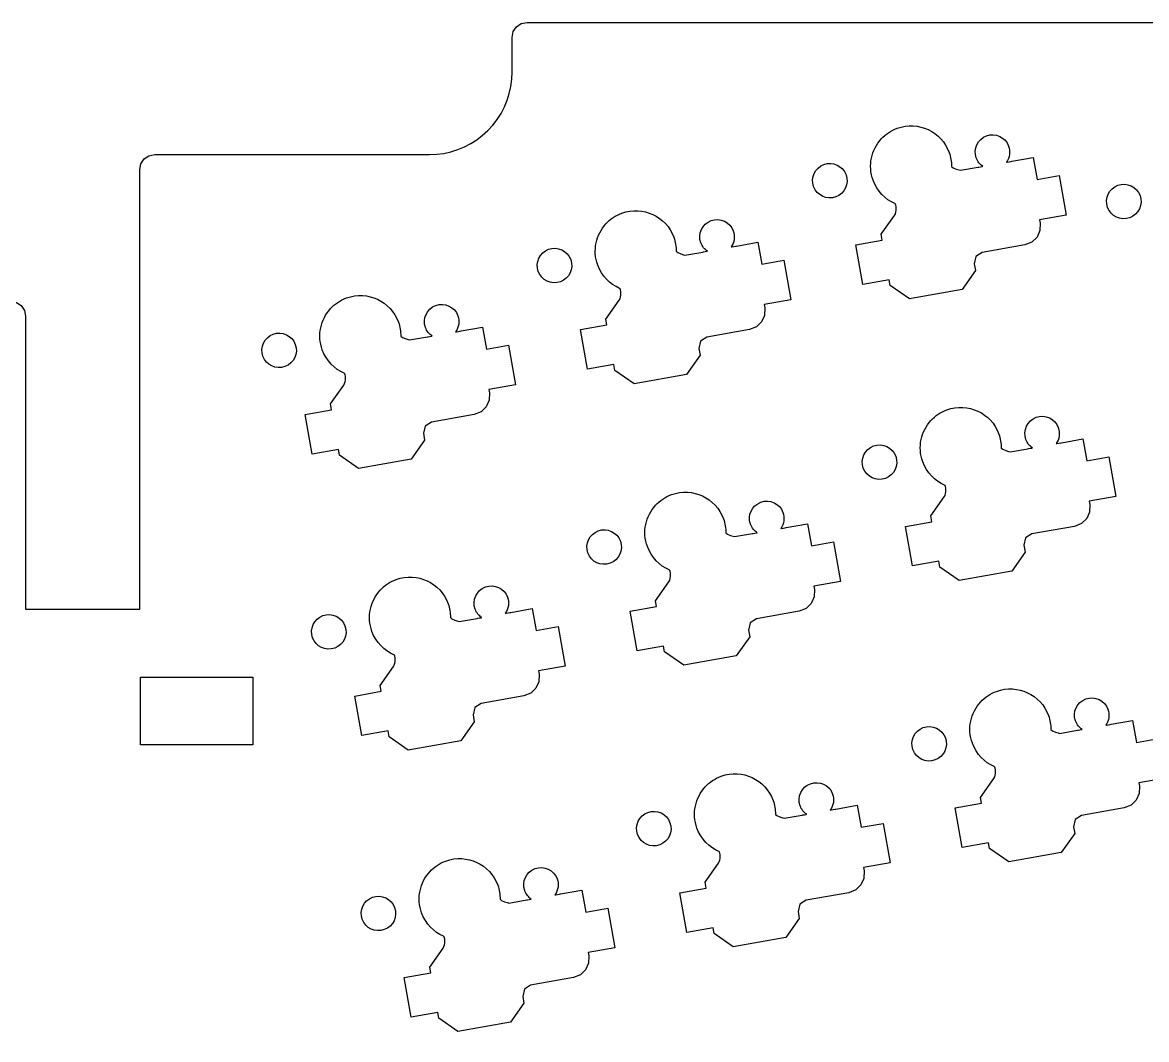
# Model space of a CAD drawing. Header units: millimetres. Extents: x 14 to 286, y 14 to 116.
# Drawn here: x 145.9 to 220.8, y 48.4 to 116.2 of the extents above; entities that cross this region are included whole.
import ezdxf

# ---------------------------------------------------------------- set-up
doc = ezdxf.new("R2010")
doc.units = ezdxf.units.MM

msp = doc.modelspace()

# ---------------------------------------------------------------- linework, layer by layer
at = {"color": 18, "linetype": 'Continuous', "lineweight": 25, "true_color": 0x000000}
msp.add_lwpolyline([(153.762, 68.069), (153.762, 72.57), (161.258, 72.57), (161.258, 68.069), (153.762, 68.069)], close=True, dxfattribs=at)
for points, knots in [([(133.566, 97.631), (133.566, 97.631), (133.124, 97.369), (133.282, 97.206), (133.754, 96.72), (134.046, 96.056), (134.046, 95.325), (134.046, 94.998), (133.965, 94.692), (133.88, 94.394), (133.85, 94.288), (134.337, 93.957), (134.337, 93.957), (134.337, 93.957), (135.521, 93.747), (135.521, 93.747), (135.521, 93.747), (135.84, 93.685), (135.831, 93.696), (135.696, 93.863), (135.612, 94.114), (135.612, 94.37), (135.612, 95.005), (136.127, 95.52), (136.762, 95.52), (137.397, 95.52), (137.912, 95.005), (137.912, 94.37), (137.912, 93.994), (137.71, 93.621), (137.405, 93.419), (137.395, 93.413), (137.772, 93.352), (137.772, 93.352), (137.772, 93.352), (139.195, 93.101), (139.195, 93.101), (139.195, 93.101), (138.938, 91.64), (138.938, 91.64), (138.938, 91.64), (140.405, 91.382), (140.405, 91.382), (140.405, 91.382), (139.94, 88.744), (139.94, 88.744), (139.94, 88.744), (138.168, 89.056), (138.168, 89.056), (138.168, 89.056), (138.129, 88.833), (138.129, 88.833), (138.129, 88.833), (137.947, 88.371), (137.947, 88.371), (137.947, 88.371), (137.615, 88.026), (137.615, 88.026), (137.615, 88.026), (137.177, 87.832), (137.177, 87.832), (137.177, 87.832), (136.681, 87.819), (136.681, 87.819), (136.681, 87.819), (133.828, 88.322), (133.828, 88.322), (133.828, 88.322), (133.342, 88.215), (133.342, 88.215), (133.342, 88.215), (133.075, 87.795), (133.075, 87.795), (133.075, 87.795), (132.994, 87.34), (132.994, 87.34), (132.994, 87.34), (131.723, 86.449), (131.723, 86.449), (131.723, 86.449), (128.215, 87.067), (128.215, 87.067), (128.215, 87.067), (127.326, 88.335), (127.326, 88.335), (127.326, 88.335), (127.394, 88.719), (127.394, 88.719), (127.394, 88.719), (125.624, 89.031), (125.624, 89.031), (125.624, 89.031), (126.09, 91.673), (126.09, 91.673), (126.09, 91.673), (127.86, 91.361), (127.86, 91.361), (127.86, 91.361), (127.928, 91.749), (127.928, 91.749), (127.928, 91.749), (129.197, 92.632), (129.197, 92.632), (129.422, 92.798), (129.572, 93.291), (129.488, 93.366), (128.967, 93.839), (128.646, 94.554), (128.646, 95.325), (128.646, 96.11), (128.981, 96.817), (129.516, 97.31), (129.647, 97.431), (129.448, 97.631), (129.453, 97.636), (129.453, 97.636), (127.801, 97.636), (127.801, 97.636), (127.801, 97.636), (127.418, 97.712), (127.418, 97.712), (127.418, 97.712), (127.094, 97.928), (127.094, 97.928), (127.094, 97.928), (126.877, 98.253), (126.877, 98.253), (126.877, 98.253), (126.801, 98.636), (126.801, 98.636), (126.801, 98.636), (126.801, 106.571), (126.801, 106.571), (126.801, 106.571), (126.673, 107.061), (126.673, 107.061), (126.673, 107.061), (126.321, 107.425), (126.321, 107.425), (126.321, 107.425), (125.846, 107.488), (125.846, 107.488), (125.846, 107.488), (125.377, 107.592), (125.377, 107.592), (125.377, 107.592), (124.92, 107.736), (124.92, 107.736), (124.92, 107.736), (124.476, 107.919), (124.476, 107.919), (124.476, 107.919), (124.051, 108.141), (124.051, 108.141), (124.051, 108.141), (123.646, 108.399), (123.646, 108.399), (123.646, 108.399), (123.265, 108.691), (123.265, 108.691), (123.265, 108.691), (122.912, 109.015), (122.912, 109.015), (122.912, 109.015), (122.587, 109.369), (122.587, 109.369), (122.587, 109.369), (122.295, 109.749), (122.295, 109.749), (122.295, 109.749), (122.038, 110.154), (122.038, 110.154), (122.038, 110.154), (121.816, 110.58), (121.816, 110.58), (121.816, 110.58), (121.632, 111.023), (121.632, 111.023), (121.632, 111.023), (121.488, 111.481), (121.488, 111.481), (121.488, 111.481), (121.384, 111.949), (121.384, 111.949), (121.384, 111.949), (121.322, 112.425), (121.322, 112.425), (121.322, 112.425), (121.301, 112.904), (121.301, 112.904), (121.301, 112.904), (121.301, 115.209), (121.301, 115.209), (121.301, 115.209), (121.222, 115.598), (121.222, 115.598), (121.222, 115.598), (121.008, 115.916), (121.008, 115.916), (121.008, 115.916), (120.69, 116.13), (120.69, 116.13), (120.69, 116.13), (120.301, 116.209), (120.301, 116.209), (120.301, 116.209), (30.128, 116.209), (30.128, 116.209), (30.128, 116.209), (29.745, 116.182), (29.745, 116.182), (29.745, 116.182), (29.335, 116.095), (29.335, 116.095), (29.335, 116.095), (28.942, 115.952), (28.942, 115.952), (28.942, 115.952), (28.572, 115.755), (28.572, 115.755), (28.572, 115.755), (28.233, 115.509), (28.233, 115.509), (28.233, 115.509), (27.932, 115.218), (27.932, 115.218), (27.932, 115.218), (27.674, 114.888), (27.674, 114.888), (27.674, 114.888), (27.464, 114.525), (27.464, 114.525), (27.464, 114.525), (27.307, 114.137), (27.307, 114.137), (27.307, 114.137), (27.214, 113.764), (27.214, 113.764), (27.214, 113.764), (13.794, 37.652), (13.794, 37.652), (13.794, 37.652), (13.753, 37.261), (13.753, 37.261), (13.753, 37.261), (13.77, 36.833), (13.77, 36.833), (13.77, 36.833), (13.794, 36.373), (13.794, 36.373), (13.794, 36.373), (13.904, 35.97), (13.904, 35.97), (13.904, 35.97), (14.096, 35.604), (14.096, 35.604), (14.096, 35.604), (14.353, 35.219), (14.353, 35.219), (14.353, 35.219), (14.618, 34.899), (14.618, 34.899), (14.618, 34.899), (14.93, 34.624), (14.93, 34.624), (14.93, 34.624), (15.25, 34.431), (15.25, 34.431), (15.25, 34.431), (15.58, 34.248), (15.58, 34.248), (15.58, 34.248), (16.084, 34.12), (16.084, 34.12), (16.084, 34.12), (17.703, 33.864), (17.703, 33.864), (17.703, 33.864), (131.759, 13.753), (131.759, 13.753), (131.759, 13.753), (168.066, 13.753), (168.066, 13.753), (168.066, 13.753), (282.191, 33.843), (282.191, 33.843), (282.241, 33.845), (282.339, 33.859), (282.463, 33.88), (282.916, 33.954), (283.711, 34.117), (283.711, 34.117), (283.711, 34.117), (284.248, 34.294), (284.248, 34.294), (284.248, 34.294), (284.591, 34.466), (284.591, 34.466), (284.591, 34.466), (284.935, 34.69), (284.935, 34.69), (284.935, 34.69), (285.182, 34.959), (285.182, 34.959), (285.182, 34.959), (285.451, 35.281), (285.451, 35.281), (285.451, 35.281), (285.646, 35.624), (285.646, 35.624), (285.646, 35.624), (285.84, 36.006), (285.84, 36.006), (285.84, 36.006), (285.977, 36.412), (285.977, 36.412), (285.977, 36.412), (286.054, 36.833), (286.054, 36.833), (286.054, 36.833), (286.071, 37.261), (286.071, 37.261), (286.071, 37.261), (286.031, 37.652), (286.031, 37.652), (286.031, 37.652), (284.654, 45.458), (284.654, 45.458), (284.654, 45.458), (283.711, 45.292), (283.711, 45.292), (283.711, 45.292), (281.939, 44.979), (281.939, 44.979), (281.939, 44.979), (281.978, 44.757), (281.978, 44.757), (281.978, 44.757), (281.966, 44.26), (281.966, 44.26), (281.966, 44.26), (281.771, 43.823), (281.771, 43.823), (281.771, 43.823), (281.426, 43.49), (281.426, 43.49), (281.426, 43.49), (280.964, 43.309), (280.964, 43.309), (280.964, 43.309), (278.111, 42.806), (278.111, 42.806), (278.111, 42.806), (277.692, 42.538), (277.692, 42.538), (277.692, 42.538), (277.584, 42.053), (277.584, 42.053), (277.584, 42.053), (277.664, 41.597), (277.664, 41.597), (277.664, 41.597), (276.774, 40.325), (276.774, 40.325), (276.774, 40.325), (273.267, 39.707), (273.267, 39.707), (273.267, 39.707), (271.998, 40.594), (271.998, 40.594), (271.998, 40.594), (271.93, 40.978), (271.93, 40.978), (271.93, 40.978), (270.16, 40.666), (270.16, 40.666), (270.16, 40.666), (269.695, 43.308), (269.695, 43.308), (269.695, 43.308), (271.464, 43.62), (271.464, 43.62), (271.464, 43.62), (271.396, 44.008), (271.396, 44.008), (271.396, 44.008), (272.286, 45.272), (272.286, 45.272), (272.441, 45.504), (272.413, 46.019), (272.308, 46.061), (271.657, 46.327), (271.11, 46.889), (270.847, 47.614), (270.49, 48.592), (270.736, 49.645), (271.395, 50.363), (271.679, 50.673), (272.039, 50.921), (272.46, 51.074), (273.861, 51.584), (275.411, 50.861), (275.921, 49.461), (276.033, 49.153), (276.062, 48.838), (276.084, 48.529), (276.092, 48.419), (276.663, 48.275), (276.663, 48.275), (276.663, 48.275), (277.848, 48.482), (277.848, 48.482), (277.848, 48.482), (278.168, 48.533), (278.156, 48.54), (277.972, 48.651), (277.807, 48.858), (277.72, 49.099), (277.503, 49.695), (277.811, 50.356), (278.407, 50.573), (279.003, 50.79), (279.664, 50.482), (279.881, 49.886), (280.01, 49.532), (279.948, 49.113), (279.73, 48.818), (279.723, 48.809), (280.098, 48.881), (280.098, 48.881), (280.098, 48.881), (281.521, 49.132), (281.521, 49.132), (281.521, 49.132), (281.778, 47.671), (281.778, 47.671), (281.778, 47.671), (283.246, 47.93), (283.246, 47.93), (283.246, 47.93), (284.189, 48.096), (284.189, 48.096), (284.189, 48.096), (281.346, 64.219), (281.346, 64.219), (281.346, 64.219), (280.403, 64.052), (280.403, 64.052), (280.403, 64.052), (278.632, 63.739), (278.632, 63.739), (278.632, 63.739), (278.671, 63.517), (278.671, 63.517), (278.671, 63.517), (278.659, 63.02), (278.659, 63.02), (278.659, 63.02), (278.464, 62.583), (278.464, 62.583), (278.464, 62.583), (278.119, 62.25), (278.119, 62.25), (278.119, 62.25), (277.657, 62.069), (277.657, 62.069), (277.657, 62.069), (274.804, 61.566), (274.804, 61.566), (274.804, 61.566), (274.384, 61.298), (274.384, 61.298), (274.384, 61.298), (274.277, 60.813), (274.277, 60.813), (274.277, 60.813), (274.357, 60.357), (274.357, 60.357), (274.357, 60.357), (273.467, 59.085), (273.467, 59.085), (273.467, 59.085), (269.959, 58.467), (269.959, 58.467), (269.959, 58.467), (268.69, 59.354), (268.69, 59.354), (268.69, 59.354), (268.622, 59.738), (268.622, 59.738), (268.622, 59.738), (266.853, 59.426), (266.853, 59.426), (266.853, 59.426), (266.387, 62.068), (266.387, 62.068), (266.387, 62.068), (268.157, 62.38), (268.157, 62.38), (268.157, 62.38), (268.088, 62.768), (268.088, 62.768), (268.088, 62.768), (268.978, 64.032), (268.978, 64.032), (269.134, 64.264), (269.105, 64.779), (269.001, 64.821), (268.349, 65.086), (267.803, 65.649), (267.539, 66.374), (267.183, 67.352), (267.429, 68.405), (268.087, 69.123), (268.371, 69.433), (268.731, 69.681), (269.153, 69.834), (270.553, 70.344), (272.104, 69.621), (272.613, 68.221), (272.725, 67.913), (272.755, 67.598), (272.777, 67.289), (272.785, 67.179), (273.355, 67.035), (273.355, 67.035), (273.355, 67.035), (274.54, 67.242), (274.54, 67.242), (274.54, 67.242), (274.861, 67.292), (274.848, 67.3), (274.665, 67.411), (274.5, 67.618), (274.412, 67.859), (274.195, 68.455), (274.503, 69.116), (275.099, 69.333), (275.696, 69.55), (276.356, 69.242), (276.573, 68.646), (276.702, 68.292), (276.64, 67.873), (276.422, 67.578), (276.415, 67.569), (276.79, 67.641), (276.79, 67.641), (276.79, 67.641), (278.213, 67.892), (278.213, 67.892), (278.213, 67.892), (278.471, 66.431), (278.471, 66.431), (278.471, 66.431), (279.938, 66.69), (279.938, 66.69), (279.938, 66.69), (280.881, 66.857), (280.881, 66.857), (280.881, 66.857), (278.038, 82.979), (278.038, 82.979), (278.038, 82.979), (277.096, 82.814), (277.096, 82.814), (277.096, 82.814), (275.324, 82.501), (275.324, 82.501), (275.324, 82.501), (275.364, 82.278), (275.364, 82.278), (275.364, 82.278), (275.352, 81.782), (275.352, 81.782), (275.352, 81.782), (275.157, 81.344), (275.157, 81.344), (275.157, 81.344), (274.812, 81.011), (274.812, 81.011), (274.812, 81.011), (274.35, 80.83), (274.35, 80.83), (274.35, 80.83), (271.497, 80.327), (271.497, 80.327), (271.497, 80.327), (271.077, 80.06), (271.077, 80.06), (271.077, 80.06), (270.97, 79.574), (270.97, 79.574), (270.97, 79.574), (271.05, 79.119), (271.05, 79.119), (271.05, 79.119), (270.16, 77.847), (270.16, 77.847), (270.16, 77.847), (266.652, 77.228), (266.652, 77.228), (266.652, 77.228), (265.383, 78.115), (265.383, 78.115), (265.383, 78.115), (265.315, 78.5), (265.315, 78.5), (265.315, 78.5), (263.546, 78.188), (263.546, 78.188), (263.546, 78.188), (263.08, 80.829), (263.08, 80.829), (263.08, 80.829), (264.85, 81.141), (264.85, 81.141), (264.85, 81.141), (264.781, 81.529), (264.781, 81.529), (264.781, 81.529), (265.671, 82.793), (265.671, 82.793), (265.827, 83.026), (265.798, 83.54), (265.694, 83.583), (265.042, 83.848), (264.496, 84.411), (264.232, 85.135), (263.876, 86.114), (264.122, 87.166), (264.78, 87.885), (265.064, 88.195), (265.424, 88.443), (265.846, 88.596), (267.246, 89.106), (268.797, 88.383), (269.306, 86.982), (269.418, 86.675), (269.448, 86.36), (269.47, 86.051), (269.478, 85.941), (270.048, 85.797), (270.048, 85.797), (270.048, 85.797), (271.233, 86.004), (271.233, 86.004), (271.233, 86.004), (271.554, 86.054), (271.541, 86.062), (271.358, 86.173), (271.193, 86.38), (271.105, 86.621), (270.888, 87.217), (271.196, 87.878), (271.792, 88.095), (272.389, 88.312), (273.049, 88.004), (273.266, 87.407), (273.395, 87.054), (273.333, 86.634), (273.115, 86.34), (273.108, 86.331), (273.483, 86.403), (273.483, 86.403), (273.483, 86.403), (274.906, 86.653), (274.906, 86.653), (274.906, 86.653), (275.164, 85.193), (275.164, 85.193), (275.164, 85.193), (276.631, 85.452), (276.631, 85.452), (276.631, 85.452), (277.573, 85.618), (277.573, 85.618), (277.573, 85.618), (274.73, 101.74), (274.73, 101.74), (274.73, 101.74), (273.788, 101.574), (273.788, 101.574), (273.788, 101.574), (272.016, 101.261), (272.016, 101.261), (272.016, 101.261), (272.055, 101.039), (272.055, 101.039), (272.055, 101.039), (272.043, 100.542), (272.043, 100.542), (272.043, 100.542), (271.848, 100.105), (271.848, 100.105), (271.848, 100.105), (271.503, 99.772), (271.503, 99.772), (271.503, 99.772), (271.041, 99.59), (271.041, 99.59), (271.041, 99.59), (268.188, 99.087), (268.188, 99.087), (268.188, 99.087), (267.769, 98.82), (267.769, 98.82), (267.769, 98.82), (267.661, 98.334), (267.661, 98.334), (267.661, 98.334), (267.741, 97.879), (267.741, 97.879), (267.741, 97.879), (266.851, 96.607), (266.851, 96.607), (266.851, 96.607), (263.344, 95.989), (263.344, 95.989), (263.344, 95.989), (262.074, 96.876), (262.074, 96.876), (262.074, 96.876), (262.007, 97.26), (262.007, 97.26), (262.007, 97.26), (260.237, 96.948), (260.237, 96.948), (260.237, 96.948), (259.771, 99.59), (259.771, 99.59), (259.771, 99.59), (261.541, 99.902), (261.541, 99.902), (261.541, 99.902), (261.472, 100.29), (261.472, 100.29), (261.472, 100.29), (262.362, 101.554), (262.362, 101.554), (262.518, 101.786), (262.489, 102.301), (262.385, 102.343), (261.734, 102.608), (261.187, 103.171), (260.923, 103.896), (260.567, 104.874), (260.813, 105.927), (261.472, 106.645), (261.755, 106.955), (262.115, 107.203), (262.537, 107.356), (263.937, 107.866), (265.488, 107.143), (265.998, 105.743), (266.11, 105.435), (266.139, 105.12), (266.161, 104.811), (266.169, 104.701), (266.74, 104.557), (266.74, 104.557), (266.74, 104.557), (267.924, 104.764), (267.924, 104.764), (267.924, 104.764), (268.245, 104.814), (268.232, 104.822), (268.049, 104.933), (267.884, 105.14), (267.796, 105.381), (267.579, 105.977), (267.887, 106.638), (268.484, 106.855), (269.08, 107.072), (269.741, 106.764), (269.958, 106.168), (270.086, 105.814), (270.024, 105.395), (269.806, 105.1), (269.8, 105.091), (270.175, 105.163), (270.175, 105.163), (270.175, 105.163), (271.598, 105.413), (271.598, 105.413), (271.598, 105.413), (271.855, 103.953), (271.855, 103.953), (271.855, 103.953), (273.322, 104.212), (273.322, 104.212), (273.322, 104.212), (274.265, 104.378), (274.265, 104.378), (274.265, 104.378), (272.61, 113.764), (272.61, 113.764), (272.61, 113.764), (272.517, 114.137), (272.517, 114.137), (272.517, 114.137), (272.361, 114.525), (272.361, 114.525), (272.361, 114.525), (272.151, 114.888), (272.151, 114.888), (272.151, 114.888), (271.893, 115.218), (271.893, 115.218), (271.893, 115.218), (271.592, 115.509), (271.592, 115.509), (271.592, 115.509), (271.253, 115.755), (271.253, 115.755), (271.253, 115.755), (270.883, 115.952), (270.883, 115.952), (270.883, 115.952), (270.49, 116.095), (270.49, 116.095), (270.49, 116.095), (270.08, 116.182), (270.08, 116.182), (270.08, 116.182), (269.697, 116.209), (269.697, 116.209), (269.697, 116.209), (179.524, 116.209), (179.524, 116.209), (179.524, 116.209), (179.135, 116.13), (179.135, 116.13), (179.135, 116.13), (178.817, 115.916), (178.817, 115.916), (178.817, 115.916), (178.603, 115.598), (178.603, 115.598), (178.603, 115.598), (178.524, 115.209), (178.524, 115.209), (178.524, 115.209), (178.524, 112.904), (178.524, 112.904), (178.524, 112.904), (178.503, 112.425), (178.503, 112.425), (178.503, 112.425), (178.441, 111.949), (178.441, 111.949), (178.441, 111.949), (178.337, 111.481), (178.337, 111.481), (178.337, 111.481), (178.192, 111.023), (178.192, 111.023), (178.192, 111.023), (178.009, 110.58), (178.009, 110.58), (178.009, 110.58), (177.787, 110.154), (177.787, 110.154), (177.787, 110.154), (177.529, 109.749), (177.529, 109.749), (177.529, 109.749), (177.237, 109.369), (177.237, 109.369), (177.237, 109.369), (176.913, 109.015), (176.913, 109.015), (176.913, 109.015), (176.559, 108.691), (176.559, 108.691), (176.559, 108.691), (176.179, 108.399), (176.179, 108.399), (176.179, 108.399), (175.774, 108.141), (175.774, 108.141), (175.774, 108.141), (175.348, 107.919), (175.348, 107.919), (175.348, 107.919), (174.905, 107.736), (174.905, 107.736), (174.905, 107.736), (174.448, 107.592), (174.448, 107.592), (174.448, 107.592), (173.979, 107.488), (173.979, 107.488), (173.979, 107.488), (173.503, 107.425), (173.503, 107.425), (173.503, 107.425), (173.024, 107.404), (173.024, 107.404), (173.024, 107.404), (154.713, 107.404), (154.713, 107.404), (154.713, 107.404), (154.331, 107.328), (154.331, 107.328), (154.331, 107.328), (154.006, 107.111), (154.006, 107.111), (154.006, 107.111), (153.79, 106.787), (153.79, 106.787), (153.79, 106.787), (153.713, 106.404), (153.713, 106.404), (153.713, 106.404), (153.713, 77.12), (153.713, 77.12), (153.713, 77.12), (146.111, 77.12), (146.111, 77.12), (146.111, 77.12), (146.111, 96.636), (146.111, 96.636), (146.111, 96.636), (146.033, 97.025), (146.033, 97.025), (146.033, 97.025), (145.818, 97.343), (145.818, 97.343), (145.818, 97.343), (145.501, 97.557), (145.501, 97.557), (145.501, 97.557), (145.111, 97.636), (145.111, 97.636), (145.111, 97.636), (133.566, 97.631), (133.566, 97.631)], [0, 0, 0, 0, 1, 1, 1, 2, 2, 2, 3, 3, 3, 4, 4, 4, 5, 5, 5, 6, 6, 6, 7, 7, 7, 8, 8, 8, 9, 9, 9, 10, 10, 10, 11, 11, 11, 12, 12, 12, 13, 13, 13, 14, 14, 14, 15, 15, 15, 16, 16, 16, 17, 17, 17, 18, 18, 18, 19, 19, 19, 20, 20, 20, 21, 21, 21, 22, 22, 22, 23, 23, 23, 24, 24, 24, 25, 25, 25, 26, 26, 26, 27, 27, 27, 28, 28, 28, 29, 29, 29, 30, 30, 30, 31, 31, 31, 32, 32, 32, 33, 33, 33, 34, 34, 34, 35, 35, 35, 36, 36, 36, 37, 37, 37, 38, 38, 38, 39, 39, 39, 40, 40, 40, 41, 41, 41, 42, 42, 42, 43, 43, 43, 44, 44, 44, 45, 45, 45, 46, 46, 46, 47, 47, 47, 48, 48, 48, 49, 49, 49, 50, 50, 50, 51, 51, 51, 52, 52, 52, 53, 53, 53, 54, 54, 54, 55, 55, 55, 56, 56, 56, 57, 57, 57, 58, 58, 58, 59, 59, 59, 60, 60, 60, 61, 61, 61, 62, 62, 62, 63, 63, 63, 64, 64, 64, 65, 65, 65, 66, 66, 66, 67, 67, 67, 68, 68, 68, 69, 69, 69, 70, 70, 70, 71, 71, 71, 72, 72, 72, 73, 73, 73, 74, 74, 74, 75, 75, 75, 76, 76, 76, 77, 77, 77, 78, 78, 78, 79, 79, 79, 80, 80, 80, 81, 81, 81, 82, 82, 82, 83, 83, 83, 84, 84, 84, 85, 85, 85, 86, 86, 86, 87, 87, 87, 88, 88, 88, 89, 89, 89, 90, 90, 90, 91, 91, 91, 92, 92, 92, 93, 93, 93, 94, 94, 94, 95, 95, 95, 96, 96, 96, 97, 97, 97, 98, 98, 98, 99, 99, 99, 100, 100, 100, 101, 101, 101, 102, 102, 102, 103, 103, 103, 104, 104, 104, 105, 105, 105, 106, 106, 106, 107, 107, 107, 108, 108, 108, 109, 109, 109, 110, 110, 110, 111, 111, 111, 112, 112, 112, 113, 113, 113, 114, 114, 114, 115, 115, 115, 116, 116, 116, 117, 117, 117, 118, 118, 118, 119, 119, 119, 120, 120, 120, 121, 121, 121, 122, 122, 122, 123, 123, 123, 124, 124, 124, 125, 125, 125, 126, 126, 126, 127, 127, 127, 128, 128, 128, 129, 129, 129, 130, 130, 130, 131, 131, 131, 132, 132, 132, 133, 133, 133, 134, 134, 134, 135, 135, 135, 136, 136, 136, 137, 137, 137, 138, 138, 138, 139, 139, 139, 140, 140, 140, 141, 141, 141, 142, 142, 142, 143, 143, 143, 144, 144, 144, 145, 145, 145, 146, 146, 146, 147, 147, 147, 148, 148, 148, 149, 149, 149, 150, 150, 150, 151, 151, 151, 152, 152, 152, 153, 153, 153, 154, 154, 154, 155, 155, 155, 156, 156, 156, 157, 157, 157, 158, 158, 158, 159, 159, 159, 160, 160, 160, 161, 161, 161, 162, 162, 162, 163, 163, 163, 164, 164, 164, 165, 165, 165, 166, 166, 166, 167, 167, 167, 168, 168, 168, 169, 169, 169, 170, 170, 170, 171, 171, 171, 172, 172, 172, 173, 173, 173, 174, 174, 174, 175, 175, 175, 176, 176, 176, 177, 177, 177, 178, 178, 178, 179, 179, 179, 180, 180, 180, 181, 181, 181, 182, 182, 182, 183, 183, 183, 184, 184, 184, 185, 185, 185, 186, 186, 186, 187, 187, 187, 188, 188, 188, 189, 189, 189, 190, 190, 190, 191, 191, 191, 192, 192, 192, 193, 193, 193, 194, 194, 194, 195, 195, 195, 196, 196, 196, 197, 197, 197, 198, 198, 198, 199, 199, 199, 200, 200, 200, 201, 201, 201, 202, 202, 202, 203, 203, 203, 204, 204, 204, 205, 205, 205, 206, 206, 206, 207, 207, 207, 208, 208, 208, 209, 209, 209, 210, 210, 210, 211, 211, 211, 212, 212, 212, 213, 213, 213, 214, 214, 214, 215, 215, 215, 216, 216, 216, 217, 217, 217, 218, 218, 218, 219, 219, 219, 220, 220, 220, 221, 221, 221, 222, 222, 222, 223, 223, 223, 224, 224, 224, 225, 225, 225, 226, 226, 226, 227, 227, 227, 228, 228, 228, 229, 229, 229, 230, 230, 230, 231, 231, 231, 232, 232, 232, 233, 233, 233, 234, 234, 234, 235, 235, 235, 236, 236, 236, 237, 237, 237, 238, 238, 238, 239, 239, 239, 240, 240, 240, 241, 241, 241, 242, 242, 242, 243, 243, 243, 244, 244, 244, 245, 245, 245, 246, 246, 246, 247, 247, 247, 248, 248, 248, 249, 249, 249, 250, 250, 250, 251, 251, 251, 252, 252, 252, 253, 253, 253, 254, 254, 254, 255, 255, 255, 256, 256, 256, 257, 257, 257, 258, 258, 258, 259, 259, 259, 260, 260, 260, 261, 261, 261, 262, 262, 262, 263, 263, 263, 264, 264, 264, 265, 265, 265, 266, 266, 266, 267, 267, 267, 268, 268, 268, 269, 269, 269, 270, 270, 270, 271, 271, 271, 272, 272, 272, 273, 273, 273, 274, 274, 274, 275, 275, 275, 276, 276, 276, 277, 277, 277, 278, 278, 278, 279, 279, 279, 280, 280, 280, 281, 281, 281, 282, 282, 282, 283, 283, 283, 284, 284, 284, 285, 285, 285, 286, 286, 286, 287, 287, 287, 288, 288, 288, 289, 289, 289, 290, 290, 290, 291, 291, 291, 292, 292, 292, 293, 293, 293, 294, 294, 294, 295, 295, 295, 296, 296, 296, 297, 297, 297, 298, 298, 298, 299, 299, 299, 300, 300, 300, 301, 301, 301, 302, 302, 302, 303, 303, 303, 304, 304, 304, 305, 305, 305, 306, 306, 306, 307, 307, 307, 308, 308, 308, 309, 309, 309, 310, 310, 310, 311, 311, 311, 312, 312, 312, 312]), ([(213.248, 107.215), (213.248, 107.215), (211.825, 106.964), (211.825, 106.964), (211.825, 106.964), (211.45, 106.892), (211.457, 106.901), (211.675, 107.196), (211.737, 107.616), (211.608, 107.969), (211.391, 108.565), (210.731, 108.873), (210.134, 108.656), (209.538, 108.439), (209.23, 107.779), (209.447, 107.182), (209.535, 106.941), (209.7, 106.735), (209.883, 106.623), (209.896, 106.616), (209.575, 106.565), (209.575, 106.565), (209.575, 106.565), (208.39, 106.358), (208.39, 106.358), (208.39, 106.358), (207.82, 106.503), (207.812, 106.613), (207.79, 106.921), (207.76, 107.237), (207.649, 107.544), (207.139, 108.944), (205.588, 109.667), (204.188, 109.158), (203.766, 109.004), (203.406, 108.756), (203.122, 108.447), (202.464, 107.728), (202.218, 106.676), (202.574, 105.697), (202.838, 104.973), (203.384, 104.41), (204.036, 104.144), (204.14, 104.102), (204.169, 103.588), (204.013, 103.355), (204.013, 103.355), (203.123, 102.091), (203.123, 102.091), (203.123, 102.091), (203.192, 101.703), (203.192, 101.703), (203.192, 101.703), (201.422, 101.391), (201.422, 101.391), (201.422, 101.391), (201.888, 98.749), (201.888, 98.749), (201.888, 98.749), (203.657, 99.061), (203.657, 99.061), (203.657, 99.061), (203.725, 98.677), (203.725, 98.677), (203.725, 98.677), (204.994, 97.79), (204.994, 97.79), (204.994, 97.79), (208.502, 98.408), (208.502, 98.408), (208.502, 98.408), (209.392, 99.681), (209.392, 99.681), (209.392, 99.681), (209.312, 100.136), (209.312, 100.136), (209.312, 100.136), (209.419, 100.622), (209.419, 100.622), (209.419, 100.622), (209.839, 100.889), (209.839, 100.889), (209.839, 100.889), (212.692, 101.392), (212.692, 101.392), (212.692, 101.392), (213.154, 101.573), (213.154, 101.573), (213.154, 101.573), (213.499, 101.906), (213.499, 101.906), (213.499, 101.906), (213.694, 102.344), (213.694, 102.344), (213.694, 102.344), (213.706, 102.84), (213.706, 102.84), (213.706, 102.84), (213.667, 103.063), (213.667, 103.063), (213.667, 103.063), (215.438, 103.375), (215.438, 103.375), (215.438, 103.375), (214.973, 106.013), (214.973, 106.013), (214.973, 106.013), (213.506, 105.755), (213.506, 105.755), (213.506, 105.755), (213.248, 107.215), (213.248, 107.215)], [0, 0, 0, 0, 1, 1, 1, 2, 2, 2, 3, 3, 3, 4, 4, 4, 5, 5, 5, 6, 6, 6, 7, 7, 7, 8, 8, 8, 9, 9, 9, 10, 10, 10, 11, 11, 11, 12, 12, 12, 13, 13, 13, 14, 14, 14, 15, 15, 15, 16, 16, 16, 17, 17, 17, 18, 18, 18, 19, 19, 19, 20, 20, 20, 21, 21, 21, 22, 22, 22, 23, 23, 23, 24, 24, 24, 25, 25, 25, 26, 26, 26, 27, 27, 27, 28, 28, 28, 29, 29, 29, 30, 30, 30, 31, 31, 31, 32, 32, 32, 33, 33, 33, 34, 34, 34, 35, 35, 35, 36, 36, 36, 37, 37, 37, 37]), ([(199.301, 106.746), (198.705, 106.529), (198.397, 105.868), (198.614, 105.272), (198.831, 104.676), (199.491, 104.368), (200.088, 104.585), (200.684, 104.802), (200.992, 105.462), (200.775, 106.059), (200.558, 106.655), (199.897, 106.963), (199.301, 106.746)], [0, 0, 0, 0, 1, 1, 1, 2, 2, 2, 3, 3, 3, 4, 4, 4, 4]), ([(218.889, 105.363), (218.292, 105.146), (217.984, 104.485), (218.201, 103.889), (218.418, 103.292), (219.079, 102.984), (219.675, 103.201), (220.272, 103.419), (220.58, 104.079), (220.362, 104.675), (220.145, 105.272), (219.485, 105.58), (218.889, 105.363)], [0, 0, 0, 0, 1, 1, 1, 2, 2, 2, 3, 3, 3, 4, 4, 4, 4]), ([(194.901, 101.562), (194.901, 101.562), (193.478, 101.311), (193.478, 101.311), (193.478, 101.311), (193.103, 101.239), (193.11, 101.248), (193.328, 101.543), (193.39, 101.963), (193.261, 102.316), (193.044, 102.912), (192.384, 103.22), (191.787, 103.003), (191.191, 102.786), (190.883, 102.126), (191.1, 101.529), (191.188, 101.288), (191.353, 101.082), (191.536, 100.97), (191.549, 100.963), (191.228, 100.912), (191.228, 100.912), (191.228, 100.912), (190.043, 100.705), (190.043, 100.705), (190.043, 100.705), (189.473, 100.85), (189.465, 100.96), (189.443, 101.268), (189.413, 101.584), (189.301, 101.891), (188.792, 103.291), (187.241, 104.014), (185.841, 103.505), (185.419, 103.351), (185.059, 103.103), (184.775, 102.794), (184.117, 102.075), (183.871, 101.023), (184.227, 100.044), (184.491, 99.32), (185.037, 98.757), (185.689, 98.491), (185.793, 98.449), (185.822, 97.934), (185.666, 97.702), (185.666, 97.702), (184.776, 96.438), (184.776, 96.438), (184.776, 96.438), (184.845, 96.05), (184.845, 96.05), (184.845, 96.05), (183.075, 95.738), (183.075, 95.738), (183.075, 95.738), (183.541, 93.096), (183.541, 93.096), (183.541, 93.096), (185.31, 93.408), (185.31, 93.408), (185.31, 93.408), (185.378, 93.024), (185.378, 93.024), (185.378, 93.024), (186.647, 92.137), (186.647, 92.137), (186.647, 92.137), (190.155, 92.755), (190.155, 92.755), (190.155, 92.755), (191.045, 94.028), (191.045, 94.028), (191.045, 94.028), (190.965, 94.483), (190.965, 94.483), (190.965, 94.483), (191.072, 94.968), (191.072, 94.968), (191.072, 94.968), (191.492, 95.236), (191.492, 95.236), (191.492, 95.236), (194.345, 95.739), (194.345, 95.739), (194.345, 95.739), (194.807, 95.92), (194.807, 95.92), (194.807, 95.92), (195.152, 96.253), (195.152, 96.253), (195.152, 96.253), (195.347, 96.691), (195.347, 96.691), (195.347, 96.691), (195.359, 97.187), (195.359, 97.187), (195.359, 97.187), (195.319, 97.41), (195.319, 97.41), (195.319, 97.41), (197.091, 97.722), (197.091, 97.722), (197.091, 97.722), (196.626, 100.36), (196.626, 100.36), (196.626, 100.36), (195.159, 100.101), (195.159, 100.101), (195.159, 100.101), (194.901, 101.562), (194.901, 101.562)], [0, 0, 0, 0, 1, 1, 1, 2, 2, 2, 3, 3, 3, 4, 4, 4, 5, 5, 5, 6, 6, 6, 7, 7, 7, 8, 8, 8, 9, 9, 9, 10, 10, 10, 11, 11, 11, 12, 12, 12, 13, 13, 13, 14, 14, 14, 15, 15, 15, 16, 16, 16, 17, 17, 17, 18, 18, 18, 19, 19, 19, 20, 20, 20, 21, 21, 21, 22, 22, 22, 23, 23, 23, 24, 24, 24, 25, 25, 25, 26, 26, 26, 27, 27, 27, 28, 28, 28, 29, 29, 29, 30, 30, 30, 31, 31, 31, 32, 32, 32, 33, 33, 33, 34, 34, 34, 35, 35, 35, 36, 36, 36, 37, 37, 37, 37]), ([(180.954, 101.093), (180.357, 100.876), (180.049, 100.215), (180.267, 99.619), (180.484, 99.022), (181.144, 98.714), (181.741, 98.932), (182.337, 99.149), (182.645, 99.809), (182.428, 100.406), (182.211, 101.002), (181.55, 101.31), (180.954, 101.093)], [0, 0, 0, 0, 1, 1, 1, 2, 2, 2, 3, 3, 3, 4, 4, 4, 4]), ([(176.554, 95.909), (176.554, 95.909), (175.131, 95.658), (175.131, 95.658), (175.131, 95.658), (174.756, 95.586), (174.763, 95.595), (174.981, 95.89), (175.043, 96.31), (174.914, 96.663), (174.697, 97.259), (174.037, 97.567), (173.44, 97.35), (172.844, 97.133), (172.536, 96.473), (172.753, 95.876), (172.841, 95.635), (173.006, 95.429), (173.189, 95.317), (173.201, 95.31), (172.881, 95.259), (172.881, 95.259), (172.881, 95.259), (171.696, 95.052), (171.696, 95.052), (171.696, 95.052), (171.126, 95.197), (171.118, 95.307), (171.096, 95.615), (171.066, 95.93), (170.954, 96.238), (170.445, 97.638), (168.894, 98.361), (167.494, 97.852), (167.072, 97.698), (166.712, 97.45), (166.428, 97.141), (165.77, 96.422), (165.524, 95.37), (165.88, 94.391), (166.144, 93.667), (166.69, 93.104), (167.342, 92.838), (167.446, 92.796), (167.475, 92.281), (167.319, 92.049), (167.319, 92.049), (166.429, 90.785), (166.429, 90.785), (166.429, 90.785), (166.497, 90.397), (166.497, 90.397), (166.497, 90.397), (164.728, 90.085), (164.728, 90.085), (164.728, 90.085), (165.194, 87.443), (165.194, 87.443), (165.194, 87.443), (166.963, 87.755), (166.963, 87.755), (166.963, 87.755), (167.031, 87.371), (167.031, 87.371), (167.031, 87.371), (168.3, 86.484), (168.3, 86.484), (168.3, 86.484), (171.808, 87.102), (171.808, 87.102), (171.808, 87.102), (172.698, 88.375), (172.698, 88.375), (172.698, 88.375), (172.618, 88.83), (172.618, 88.83), (172.618, 88.83), (172.725, 89.315), (172.725, 89.315), (172.725, 89.315), (173.145, 89.583), (173.145, 89.583), (173.145, 89.583), (175.998, 90.086), (175.998, 90.086), (175.998, 90.086), (176.46, 90.267), (176.46, 90.267), (176.46, 90.267), (176.805, 90.6), (176.805, 90.6), (176.805, 90.6), (176.999, 91.038), (176.999, 91.038), (176.999, 91.038), (177.012, 91.534), (177.012, 91.534), (177.012, 91.534), (176.972, 91.757), (176.972, 91.757), (176.972, 91.757), (178.744, 92.069), (178.744, 92.069), (178.744, 92.069), (178.279, 94.707), (178.279, 94.707), (178.279, 94.707), (176.812, 94.448), (176.812, 94.448), (176.812, 94.448), (176.554, 95.909), (176.554, 95.909)], [0, 0, 0, 0, 1, 1, 1, 2, 2, 2, 3, 3, 3, 4, 4, 4, 5, 5, 5, 6, 6, 6, 7, 7, 7, 8, 8, 8, 9, 9, 9, 10, 10, 10, 11, 11, 11, 12, 12, 12, 13, 13, 13, 14, 14, 14, 15, 15, 15, 16, 16, 16, 17, 17, 17, 18, 18, 18, 19, 19, 19, 20, 20, 20, 21, 21, 21, 22, 22, 22, 23, 23, 23, 24, 24, 24, 25, 25, 25, 26, 26, 26, 27, 27, 27, 28, 28, 28, 29, 29, 29, 30, 30, 30, 31, 31, 31, 32, 32, 32, 33, 33, 33, 34, 34, 34, 35, 35, 35, 36, 36, 36, 37, 37, 37, 37]), ([(162.607, 95.44), (162.01, 95.223), (161.702, 94.562), (161.92, 93.966), (162.137, 93.369), (162.797, 93.061), (163.393, 93.279), (163.99, 93.496), (164.298, 94.156), (164.081, 94.752), (163.864, 95.349), (163.203, 95.657), (162.607, 95.44)], [0, 0, 0, 0, 1, 1, 1, 2, 2, 2, 3, 3, 3, 4, 4, 4, 4]), ([(216.557, 88.455), (216.557, 88.455), (215.134, 88.204), (215.134, 88.204), (215.134, 88.204), (214.759, 88.132), (214.766, 88.141), (214.984, 88.436), (215.046, 88.855), (214.917, 89.209), (214.7, 89.805), (214.04, 90.113), (213.443, 89.896), (212.847, 89.679), (212.539, 89.019), (212.756, 88.422), (212.844, 88.181), (213.009, 87.975), (213.192, 87.863), (213.204, 87.856), (212.884, 87.805), (212.884, 87.805), (212.884, 87.805), (211.699, 87.598), (211.699, 87.598), (211.699, 87.598), (211.128, 87.743), (211.121, 87.852), (211.099, 88.161), (211.069, 88.476), (210.957, 88.784), (210.448, 90.184), (208.897, 90.907), (207.497, 90.397), (207.075, 90.244), (206.715, 89.996), (206.431, 89.687), (205.773, 88.968), (205.527, 87.916), (205.883, 86.937), (206.147, 86.212), (206.693, 85.65), (207.345, 85.384), (207.449, 85.342), (207.478, 84.827), (207.322, 84.595), (207.322, 84.595), (206.432, 83.331), (206.432, 83.331), (206.432, 83.331), (206.5, 82.943), (206.5, 82.943), (206.5, 82.943), (204.731, 82.631), (204.731, 82.631), (204.731, 82.631), (205.197, 79.989), (205.197, 79.989), (205.197, 79.989), (206.966, 80.301), (206.966, 80.301), (206.966, 80.301), (207.034, 79.917), (207.034, 79.917), (207.034, 79.917), (208.303, 79.03), (208.303, 79.03), (208.303, 79.03), (211.811, 79.648), (211.811, 79.648), (211.811, 79.648), (212.701, 80.921), (212.701, 80.921), (212.701, 80.921), (212.621, 81.376), (212.621, 81.376), (212.621, 81.376), (212.728, 81.861), (212.728, 81.861), (212.728, 81.861), (213.148, 82.129), (213.148, 82.129), (213.148, 82.129), (216.001, 82.632), (216.001, 82.632), (216.001, 82.632), (216.463, 82.813), (216.463, 82.813), (216.463, 82.813), (216.808, 83.146), (216.808, 83.146), (216.808, 83.146), (217.002, 83.583), (217.002, 83.583), (217.002, 83.583), (217.015, 84.08), (217.015, 84.08), (217.015, 84.08), (216.975, 84.302), (216.975, 84.302), (216.975, 84.302), (218.747, 84.615), (218.747, 84.615), (218.747, 84.615), (218.282, 87.253), (218.282, 87.253), (218.282, 87.253), (216.815, 86.994), (216.815, 86.994), (216.815, 86.994), (216.557, 88.455), (216.557, 88.455)], [0, 0, 0, 0, 1, 1, 1, 2, 2, 2, 3, 3, 3, 4, 4, 4, 5, 5, 5, 6, 6, 6, 7, 7, 7, 8, 8, 8, 9, 9, 9, 10, 10, 10, 11, 11, 11, 12, 12, 12, 13, 13, 13, 14, 14, 14, 15, 15, 15, 16, 16, 16, 17, 17, 17, 18, 18, 18, 19, 19, 19, 20, 20, 20, 21, 21, 21, 22, 22, 22, 23, 23, 23, 24, 24, 24, 25, 25, 25, 26, 26, 26, 27, 27, 27, 28, 28, 28, 29, 29, 29, 30, 30, 30, 31, 31, 31, 32, 32, 32, 33, 33, 33, 34, 34, 34, 35, 35, 35, 36, 36, 36, 37, 37, 37, 37]), ([(202.61, 87.986), (202.014, 87.769), (201.706, 87.108), (201.923, 86.512), (202.14, 85.916), (202.801, 85.608), (203.397, 85.825), (203.993, 86.042), (204.301, 86.702), (204.084, 87.299), (203.867, 87.895), (203.207, 88.203), (202.61, 87.986)], [0, 0, 0, 0, 1, 1, 1, 2, 2, 2, 3, 3, 3, 4, 4, 4, 4]), ([(198.21, 82.802), (198.21, 82.802), (196.787, 82.551), (196.787, 82.551), (196.787, 82.551), (196.412, 82.479), (196.419, 82.488), (196.637, 82.783), (196.699, 83.202), (196.57, 83.556), (196.353, 84.152), (195.693, 84.46), (195.096, 84.243), (194.5, 84.026), (194.192, 83.365), (194.409, 82.769), (194.497, 82.528), (194.662, 82.321), (194.845, 82.21), (194.857, 82.203), (194.537, 82.152), (194.537, 82.152), (194.537, 82.152), (193.352, 81.945), (193.352, 81.945), (193.352, 81.945), (192.781, 82.089), (192.774, 82.199), (192.752, 82.508), (192.722, 82.823), (192.61, 83.131), (192.101, 84.531), (190.55, 85.254), (189.15, 84.744), (188.728, 84.591), (188.368, 84.343), (188.084, 84.033), (187.426, 83.315), (187.18, 82.262), (187.536, 81.284), (187.8, 80.559), (188.346, 79.997), (188.998, 79.731), (189.102, 79.689), (189.13, 79.174), (188.975, 78.942), (188.975, 78.942), (188.085, 77.678), (188.085, 77.678), (188.085, 77.678), (188.153, 77.29), (188.153, 77.29), (188.153, 77.29), (186.384, 76.978), (186.384, 76.978), (186.384, 76.978), (186.85, 74.336), (186.85, 74.336), (186.85, 74.336), (188.619, 74.648), (188.619, 74.648), (188.619, 74.648), (188.687, 74.264), (188.687, 74.264), (188.687, 74.264), (189.956, 73.377), (189.956, 73.377), (189.956, 73.377), (193.464, 73.995), (193.464, 73.995), (193.464, 73.995), (194.354, 75.267), (194.354, 75.267), (194.354, 75.267), (194.274, 75.723), (194.274, 75.723), (194.274, 75.723), (194.381, 76.208), (194.381, 76.208), (194.381, 76.208), (194.801, 76.476), (194.801, 76.476), (194.801, 76.476), (197.654, 76.979), (197.654, 76.979), (197.654, 76.979), (198.116, 77.16), (198.116, 77.16), (198.116, 77.16), (198.461, 77.493), (198.461, 77.493), (198.461, 77.493), (198.655, 77.93), (198.655, 77.93), (198.655, 77.93), (198.668, 78.427), (198.668, 78.427), (198.668, 78.427), (198.628, 78.649), (198.628, 78.649), (198.628, 78.649), (200.4, 78.962), (200.4, 78.962), (200.4, 78.962), (199.935, 81.6), (199.935, 81.6), (199.935, 81.6), (198.468, 81.341), (198.468, 81.341), (198.468, 81.341), (198.21, 82.802), (198.21, 82.802)], [0, 0, 0, 0, 1, 1, 1, 2, 2, 2, 3, 3, 3, 4, 4, 4, 5, 5, 5, 6, 6, 6, 7, 7, 7, 8, 8, 8, 9, 9, 9, 10, 10, 10, 11, 11, 11, 12, 12, 12, 13, 13, 13, 14, 14, 14, 15, 15, 15, 16, 16, 16, 17, 17, 17, 18, 18, 18, 19, 19, 19, 20, 20, 20, 21, 21, 21, 22, 22, 22, 23, 23, 23, 24, 24, 24, 25, 25, 25, 26, 26, 26, 27, 27, 27, 28, 28, 28, 29, 29, 29, 30, 30, 30, 31, 31, 31, 32, 32, 32, 33, 33, 33, 34, 34, 34, 35, 35, 35, 36, 36, 36, 37, 37, 37, 37]), ([(184.263, 82.333), (183.667, 82.116), (183.359, 81.455), (183.576, 80.859), (183.793, 80.262), (184.454, 79.954), (185.05, 80.172), (185.646, 80.389), (185.954, 81.049), (185.737, 81.646), (185.52, 82.242), (184.86, 82.55), (184.263, 82.333)], [0, 0, 0, 0, 1, 1, 1, 2, 2, 2, 3, 3, 3, 4, 4, 4, 4]), ([(179.863, 77.148), (179.863, 77.148), (178.44, 76.898), (178.44, 76.898), (178.44, 76.898), (178.065, 76.826), (178.072, 76.835), (178.29, 77.13), (178.352, 77.549), (178.223, 77.903), (178.006, 78.499), (177.346, 78.807), (176.749, 78.59), (176.153, 78.373), (175.845, 77.712), (176.062, 77.116), (176.15, 76.875), (176.314, 76.668), (176.498, 76.557), (176.51, 76.549), (176.19, 76.499), (176.19, 76.499), (176.19, 76.499), (175.005, 76.292), (175.005, 76.292), (175.005, 76.292), (174.434, 76.436), (174.427, 76.546), (174.405, 76.855), (174.375, 77.17), (174.263, 77.478), (173.754, 78.878), (172.203, 79.601), (170.803, 79.091), (170.381, 78.938), (170.021, 78.69), (169.737, 78.38), (169.079, 77.662), (168.833, 76.609), (169.189, 75.631), (169.453, 74.906), (169.999, 74.343), (170.651, 74.078), (170.755, 74.036), (170.783, 73.521), (170.628, 73.289), (170.628, 73.289), (169.738, 72.025), (169.738, 72.025), (169.738, 72.025), (169.806, 71.637), (169.806, 71.637), (169.806, 71.637), (168.037, 71.325), (168.037, 71.325), (168.037, 71.325), (168.502, 68.683), (168.502, 68.683), (168.502, 68.683), (170.272, 68.995), (170.272, 68.995), (170.272, 68.995), (170.34, 68.611), (170.34, 68.611), (170.34, 68.611), (171.609, 67.724), (171.609, 67.724), (171.609, 67.724), (175.116, 68.342), (175.116, 68.342), (175.116, 68.342), (176.007, 69.614), (176.007, 69.614), (176.007, 69.614), (175.926, 70.069), (175.926, 70.069), (175.926, 70.069), (176.034, 70.555), (176.034, 70.555), (176.034, 70.555), (176.454, 70.822), (176.454, 70.822), (176.454, 70.822), (179.307, 71.326), (179.307, 71.326), (179.307, 71.326), (179.769, 71.507), (179.769, 71.507), (179.769, 71.507), (180.113, 71.84), (180.113, 71.84), (180.113, 71.84), (180.308, 72.277), (180.308, 72.277), (180.308, 72.277), (180.321, 72.774), (180.321, 72.774), (180.321, 72.774), (180.281, 72.996), (180.281, 72.996), (180.281, 72.996), (182.053, 73.309), (182.053, 73.309), (182.053, 73.309), (181.588, 75.947), (181.588, 75.947), (181.588, 75.947), (180.121, 75.688), (180.121, 75.688), (180.121, 75.688), (179.863, 77.148), (179.863, 77.148)], [0, 0, 0, 0, 1, 1, 1, 2, 2, 2, 3, 3, 3, 4, 4, 4, 5, 5, 5, 6, 6, 6, 7, 7, 7, 8, 8, 8, 9, 9, 9, 10, 10, 10, 11, 11, 11, 12, 12, 12, 13, 13, 13, 14, 14, 14, 15, 15, 15, 16, 16, 16, 17, 17, 17, 18, 18, 18, 19, 19, 19, 20, 20, 20, 21, 21, 21, 22, 22, 22, 23, 23, 23, 24, 24, 24, 25, 25, 25, 26, 26, 26, 27, 27, 27, 28, 28, 28, 29, 29, 29, 30, 30, 30, 31, 31, 31, 32, 32, 32, 33, 33, 33, 34, 34, 34, 35, 35, 35, 36, 36, 36, 37, 37, 37, 37]), ([(165.916, 76.68), (165.32, 76.463), (165.012, 75.802), (165.229, 75.206), (165.446, 74.609), (166.107, 74.301), (166.703, 74.519), (167.299, 74.736), (167.607, 75.396), (167.39, 75.992), (167.173, 76.589), (166.513, 76.897), (165.916, 76.68)], [0, 0, 0, 0, 1, 1, 1, 2, 2, 2, 3, 3, 3, 4, 4, 4, 4]), ([(219.864, 69.693), (219.864, 69.693), (218.441, 69.442), (218.441, 69.442), (218.441, 69.442), (218.066, 69.37), (218.073, 69.379), (218.291, 69.674), (218.353, 70.094), (218.224, 70.447), (218.007, 71.043), (217.347, 71.351), (216.75, 71.134), (216.154, 70.917), (215.846, 70.257), (216.063, 69.66), (216.151, 69.419), (216.316, 69.213), (216.499, 69.101), (216.511, 69.094), (216.191, 69.043), (216.191, 69.043), (216.191, 69.043), (215.006, 68.836), (215.006, 68.836), (215.006, 68.836), (214.435, 68.981), (214.428, 69.091), (214.406, 69.399), (214.376, 69.715), (214.264, 70.022), (213.755, 71.422), (212.204, 72.145), (210.804, 71.636), (210.382, 71.482), (210.022, 71.234), (209.738, 70.925), (209.08, 70.206), (208.834, 69.154), (209.19, 68.175), (209.454, 67.451), (210, 66.888), (210.652, 66.623), (210.756, 66.58), (210.785, 66.066), (210.629, 65.833), (210.629, 65.833), (209.739, 64.569), (209.739, 64.569), (209.739, 64.569), (209.807, 64.181), (209.807, 64.181), (209.807, 64.181), (208.038, 63.869), (208.038, 63.869), (208.038, 63.869), (208.504, 61.227), (208.504, 61.227), (208.504, 61.227), (210.273, 61.539), (210.273, 61.539), (210.273, 61.539), (210.341, 61.155), (210.341, 61.155), (210.341, 61.155), (211.61, 60.268), (211.61, 60.268), (211.61, 60.268), (215.118, 60.886), (215.118, 60.886), (215.118, 60.886), (216.008, 62.159), (216.008, 62.159), (216.008, 62.159), (215.928, 62.614), (215.928, 62.614), (215.928, 62.614), (216.035, 63.1), (216.035, 63.1), (216.035, 63.1), (216.455, 63.367), (216.455, 63.367), (216.455, 63.367), (219.308, 63.87), (219.308, 63.87), (219.308, 63.87), (219.77, 64.051), (219.77, 64.051), (219.77, 64.051), (220.115, 64.384), (220.115, 64.384), (220.115, 64.384), (220.309, 64.822), (220.309, 64.822), (220.309, 64.822), (220.322, 65.318), (220.322, 65.318), (220.322, 65.318), (220.282, 65.541), (220.282, 65.541), (220.282, 65.541), (222.054, 65.853), (222.054, 65.853), (222.054, 65.853), (221.589, 68.491), (221.589, 68.491), (221.589, 68.491), (220.122, 68.233), (220.122, 68.233), (220.122, 68.233), (219.864, 69.693), (219.864, 69.693)], [0, 0, 0, 0, 1, 1, 1, 2, 2, 2, 3, 3, 3, 4, 4, 4, 5, 5, 5, 6, 6, 6, 7, 7, 7, 8, 8, 8, 9, 9, 9, 10, 10, 10, 11, 11, 11, 12, 12, 12, 13, 13, 13, 14, 14, 14, 15, 15, 15, 16, 16, 16, 17, 17, 17, 18, 18, 18, 19, 19, 19, 20, 20, 20, 21, 21, 21, 22, 22, 22, 23, 23, 23, 24, 24, 24, 25, 25, 25, 26, 26, 26, 27, 27, 27, 28, 28, 28, 29, 29, 29, 30, 30, 30, 31, 31, 31, 32, 32, 32, 33, 33, 33, 34, 34, 34, 35, 35, 35, 36, 36, 36, 37, 37, 37, 37]), ([(205.919, 69.224), (205.322, 69.007), (205.014, 68.346), (205.231, 67.75), (205.448, 67.153), (206.109, 66.845), (206.705, 67.062), (207.302, 67.279), (207.61, 67.94), (207.392, 68.536), (207.175, 69.133), (206.515, 69.441), (205.919, 69.224)], [0, 0, 0, 0, 1, 1, 1, 2, 2, 2, 3, 3, 3, 4, 4, 4, 4]), ([(201.517, 64.04), (201.517, 64.04), (200.094, 63.789), (200.094, 63.789), (200.094, 63.789), (199.719, 63.717), (199.726, 63.726), (199.944, 64.021), (200.006, 64.441), (199.877, 64.794), (199.66, 65.39), (199, 65.698), (198.403, 65.481), (197.807, 65.264), (197.499, 64.604), (197.716, 64.007), (197.804, 63.766), (197.969, 63.56), (198.152, 63.448), (198.164, 63.441), (197.844, 63.39), (197.844, 63.39), (197.844, 63.39), (196.659, 63.183), (196.659, 63.183), (196.659, 63.183), (196.088, 63.328), (196.081, 63.438), (196.059, 63.746), (196.029, 64.062), (195.917, 64.369), (195.408, 65.769), (193.857, 66.492), (192.457, 65.983), (192.035, 65.829), (191.675, 65.581), (191.391, 65.272), (190.733, 64.553), (190.487, 63.501), (190.843, 62.522), (191.107, 61.798), (191.653, 61.235), (192.305, 60.969), (192.409, 60.927), (192.437, 60.413), (192.282, 60.18), (192.282, 60.18), (191.392, 58.916), (191.392, 58.916), (191.392, 58.916), (191.46, 58.528), (191.46, 58.528), (191.46, 58.528), (189.691, 58.216), (189.691, 58.216), (189.691, 58.216), (190.157, 55.574), (190.157, 55.574), (190.157, 55.574), (191.926, 55.886), (191.926, 55.886), (191.926, 55.886), (191.994, 55.502), (191.994, 55.502), (191.994, 55.502), (193.263, 54.615), (193.263, 54.615), (193.263, 54.615), (196.771, 55.233), (196.771, 55.233), (196.771, 55.233), (197.661, 56.506), (197.661, 56.506), (197.661, 56.506), (197.581, 56.961), (197.581, 56.961), (197.581, 56.961), (197.688, 57.447), (197.688, 57.447), (197.688, 57.447), (198.108, 57.714), (198.108, 57.714), (198.108, 57.714), (200.961, 58.217), (200.961, 58.217), (200.961, 58.217), (201.423, 58.398), (201.423, 58.398), (201.423, 58.398), (201.768, 58.731), (201.768, 58.731), (201.768, 58.731), (201.962, 59.169), (201.962, 59.169), (201.962, 59.169), (201.975, 59.665), (201.975, 59.665), (201.975, 59.665), (201.935, 59.888), (201.935, 59.888), (201.935, 59.888), (203.707, 60.2), (203.707, 60.2), (203.707, 60.2), (203.242, 62.838), (203.242, 62.838), (203.242, 62.838), (201.775, 62.58), (201.775, 62.58), (201.775, 62.58), (201.517, 64.04), (201.517, 64.04)], [0, 0, 0, 0, 1, 1, 1, 2, 2, 2, 3, 3, 3, 4, 4, 4, 5, 5, 5, 6, 6, 6, 7, 7, 7, 8, 8, 8, 9, 9, 9, 10, 10, 10, 11, 11, 11, 12, 12, 12, 13, 13, 13, 14, 14, 14, 15, 15, 15, 16, 16, 16, 17, 17, 17, 18, 18, 18, 19, 19, 19, 20, 20, 20, 21, 21, 21, 22, 22, 22, 23, 23, 23, 24, 24, 24, 25, 25, 25, 26, 26, 26, 27, 27, 27, 28, 28, 28, 29, 29, 29, 30, 30, 30, 31, 31, 31, 32, 32, 32, 33, 33, 33, 34, 34, 34, 35, 35, 35, 36, 36, 36, 37, 37, 37, 37]), ([(187.571, 63.571), (186.975, 63.354), (186.667, 62.693), (186.884, 62.097), (187.101, 61.5), (187.762, 61.192), (188.358, 61.409), (188.955, 61.626), (189.262, 62.287), (189.045, 62.883), (188.828, 63.48), (188.168, 63.788), (187.571, 63.571)], [0, 0, 0, 0, 1, 1, 1, 2, 2, 2, 3, 3, 3, 4, 4, 4, 4]), ([(183.17, 58.387), (183.17, 58.387), (181.747, 58.136), (181.747, 58.136), (181.747, 58.136), (181.372, 58.064), (181.379, 58.073), (181.597, 58.368), (181.659, 58.788), (181.53, 59.141), (181.313, 59.737), (180.653, 60.045), (180.056, 59.828), (179.46, 59.611), (179.152, 58.951), (179.369, 58.354), (179.457, 58.113), (179.622, 57.907), (179.805, 57.795), (179.817, 57.788), (179.497, 57.737), (179.497, 57.737), (179.497, 57.737), (178.312, 57.53), (178.312, 57.53), (178.312, 57.53), (177.741, 57.675), (177.734, 57.785), (177.712, 58.093), (177.682, 58.409), (177.57, 58.716), (177.061, 60.116), (175.51, 60.839), (174.11, 60.33), (173.688, 60.176), (173.328, 59.928), (173.044, 59.619), (172.386, 58.9), (172.14, 57.848), (172.496, 56.869), (172.76, 56.145), (173.306, 55.582), (173.958, 55.316), (174.062, 55.274), (174.09, 54.759), (173.935, 54.527), (173.935, 54.527), (173.045, 53.263), (173.045, 53.263), (173.045, 53.263), (173.113, 52.875), (173.113, 52.875), (173.113, 52.875), (171.344, 52.563), (171.344, 52.563), (171.344, 52.563), (171.81, 49.921), (171.81, 49.921), (171.81, 49.921), (173.579, 50.233), (173.579, 50.233), (173.579, 50.233), (173.647, 49.849), (173.647, 49.849), (173.647, 49.849), (174.916, 48.962), (174.916, 48.962), (174.916, 48.962), (178.423, 49.58), (178.423, 49.58), (178.423, 49.58), (179.314, 50.853), (179.314, 50.853), (179.314, 50.853), (179.233, 51.308), (179.233, 51.308), (179.233, 51.308), (179.341, 51.793), (179.341, 51.793), (179.341, 51.793), (179.761, 52.061), (179.761, 52.061), (179.761, 52.061), (182.614, 52.564), (182.614, 52.564), (182.614, 52.564), (183.076, 52.745), (183.076, 52.745), (183.076, 52.745), (183.42, 53.078), (183.42, 53.078), (183.42, 53.078), (183.615, 53.516), (183.615, 53.516), (183.615, 53.516), (183.628, 54.012), (183.628, 54.012), (183.628, 54.012), (183.588, 54.235), (183.588, 54.235), (183.588, 54.235), (185.36, 54.547), (185.36, 54.547), (185.36, 54.547), (184.895, 57.185), (184.895, 57.185), (184.895, 57.185), (183.428, 56.926), (183.428, 56.926), (183.428, 56.926), (183.17, 58.387), (183.17, 58.387)], [0, 0, 0, 0, 1, 1, 1, 2, 2, 2, 3, 3, 3, 4, 4, 4, 5, 5, 5, 6, 6, 6, 7, 7, 7, 8, 8, 8, 9, 9, 9, 10, 10, 10, 11, 11, 11, 12, 12, 12, 13, 13, 13, 14, 14, 14, 15, 15, 15, 16, 16, 16, 17, 17, 17, 18, 18, 18, 19, 19, 19, 20, 20, 20, 21, 21, 21, 22, 22, 22, 23, 23, 23, 24, 24, 24, 25, 25, 25, 26, 26, 26, 27, 27, 27, 28, 28, 28, 29, 29, 29, 30, 30, 30, 31, 31, 31, 32, 32, 32, 33, 33, 33, 34, 34, 34, 35, 35, 35, 36, 36, 36, 37, 37, 37, 37]), ([(169.224, 57.918), (168.628, 57.7), (168.32, 57.04), (168.537, 56.444), (168.754, 55.847), (169.415, 55.539), (170.011, 55.756), (170.607, 55.973), (170.915, 56.634), (170.698, 57.23), (170.481, 57.827), (169.821, 58.135), (169.224, 57.918)], [0, 0, 0, 0, 1, 1, 1, 2, 2, 2, 3, 3, 3, 4, 4, 4, 4])]:
    msp.add_open_spline(points, degree=3, knots=knots, dxfattribs=at)

doc.saveas('drawing.dxf')
